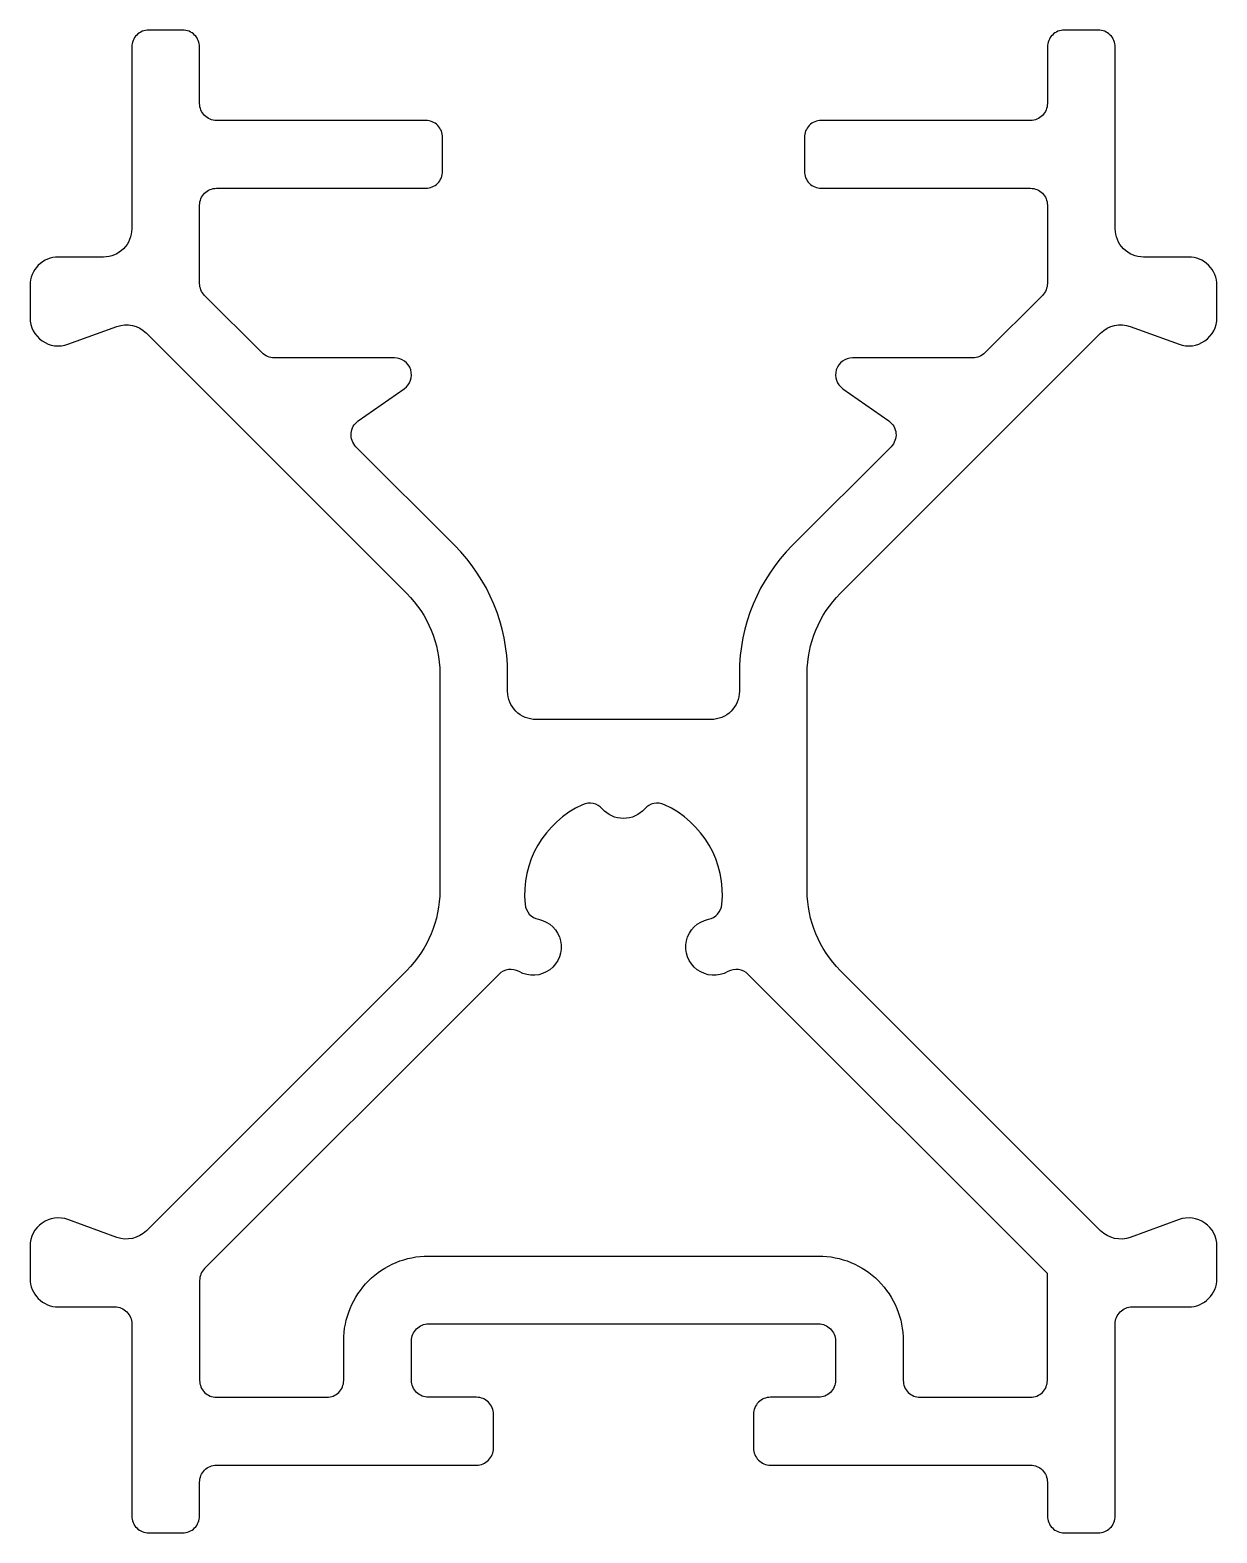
# Model space of a CAD drawing. Extents: x 1520.2 to 1541.2, y 196.5 to 223.1.
import ezdxf

# ---------------------------------------------------------------- set-up
doc = ezdxf.new("R2010")
doc.units = 0
doc.header["$LTSCALE"] = 15
doc.layers.get('0').update_dxf_attribs({"linetype": 'CONTINUOUS'})

msp = doc.modelspace()

# ---------------------------------------------------------------- linework, layer by layer
msp.add_lwpolyline([(1540.516, 202.002), (1539.654, 201.688, -0.291473), (1539.129, 201.805), (1534.523, 206.411, -0.198912), (1533.937, 207.825), (1533.937, 211.668, -0.198912), (1534.523, 213.082), (1539.129, 217.688, -0.291473), (1539.654, 217.805), (1540.516, 217.491, 0.520567), (1541.187, 217.961), (1541.187, 218.535, 0.414214), (1540.687, 219.035), (1539.887, 219.035, -0.414214), (1539.387, 219.535), (1539.387, 222.751, 0.414214), (1539.087, 223.051), (1538.487, 223.051, 0.414214), (1538.187, 222.751), (1538.187, 221.751, -0.414214), (1537.887, 221.451), (1534.187, 221.451, 0.414214), (1533.887, 221.151), (1533.887, 220.551, 0.414214), (1534.187, 220.251), (1537.887, 220.251, -0.414214), (1538.187, 219.951), (1538.187, 218.568, -0.198912), (1538.099, 218.356), (1537.082, 217.339, -0.198912), (1536.87, 217.251), (1534.739, 217.251, 0.73323), (1534.567, 216.705), (1535.381, 216.135, -0.466308), (1535.421, 215.677), (1533.674, 213.931, 0.198912), (1532.737, 211.668), (1532.737, 211.351, -0.414214), (1532.237, 210.851), (1529.137, 210.851, -0.414214), (1528.637, 211.351), (1528.637, 211.668, 0.198912), (1527.7, 213.931), (1525.954, 215.677, -0.466308), (1525.994, 216.135), (1526.808, 216.705, 0.73323), (1526.636, 217.251), (1524.504, 217.251, -0.198912), (1524.292, 217.339), (1523.275, 218.356, -0.198912), (1523.187, 218.568), (1523.187, 219.951, -0.414214), (1523.487, 220.251), (1527.187, 220.251, 0.414214), (1527.487, 220.551), (1527.487, 221.151, 0.414214), (1527.187, 221.451), (1523.487, 221.451, -0.414214), (1523.187, 221.751), (1523.187, 222.751, 0.414214), (1522.887, 223.051), (1522.287, 223.051, 0.414214), (1521.987, 222.751), (1521.987, 219.535, -0.414214), (1521.487, 219.035), (1520.687, 219.035, 0.414214), (1520.187, 218.535), (1520.187, 217.961, 0.520567), (1520.858, 217.491), (1521.721, 217.805, -0.291473), (1522.245, 217.688), (1526.851, 213.082, -0.198912), (1527.437, 211.668), (1527.437, 207.825, -0.198912), (1526.851, 206.411), (1522.245, 201.805, -0.291473), (1521.721, 201.688), (1520.858, 202.002, 0.520567), (1520.187, 201.532), (1520.187, 200.958, 0.414214), (1520.687, 200.458), (1521.687, 200.458, -0.414214), (1521.987, 200.158), (1521.987, 196.758, 0.414214), (1522.287, 196.458), (1522.887, 196.458, 0.414214), (1523.187, 196.758), (1523.187, 197.358, -0.414214), (1523.487, 197.658), (1528.087, 197.658, 0.414214), (1528.387, 197.958), (1528.387, 198.558, 0.414214), (1528.087, 198.858), (1527.237, 198.858, -0.414214), (1526.937, 199.158), (1526.937, 199.858, -0.414214), (1527.237, 200.158), (1534.137, 200.158, -0.414214), (1534.437, 199.858), (1534.437, 199.158, -0.414214), (1534.137, 198.858), (1533.287, 198.858, 0.414214), (1532.987, 198.558), (1532.987, 197.958, 0.414214), (1533.287, 197.658), (1537.887, 197.658, -0.414214), (1538.187, 197.358), (1538.187, 196.758, 0.414214), (1538.487, 196.458), (1539.087, 196.458, 0.414214), (1539.387, 196.758), (1539.387, 200.158, -0.414214), (1539.687, 200.458), (1540.687, 200.458, 0.414214), (1541.187, 200.958), (1541.187, 201.532, 0.520567), (1540.516, 202.002)], format="xyb")
msp.add_lwpolyline([(1525.737, 199.158), (1525.737, 199.858, -0.414214), (1527.237, 201.358), (1534.137, 201.358, -0.414214), (1535.637, 199.858), (1535.637, 199.158, 0.414214), (1535.937, 198.858), (1537.887, 198.858, 0.414214), (1538.187, 199.158), (1538.187, 201.049), (1532.895, 206.341, 0.33695), (1532.535, 206.39, -1.171057), (1532.19, 207.316, 0.329538), (1532.429, 207.581, 0.320861), (1531.411, 209.344, 0.329538), (1531.062, 209.27, -0.450835), (1530.312, 209.27, 0.329538), (1529.964, 209.344, 0.320861), (1528.945, 207.581, 0.329538), (1529.184, 207.316, -1.171057), (1528.839, 206.39, 0.33695), (1528.479, 206.341), (1523.275, 201.137, 0.198912), (1523.187, 200.925), (1523.187, 199.158, 0.414214), (1523.487, 198.858), (1525.437, 198.858, 0.414214)], format="xyb", close=True)

doc.saveas('drawing.dxf')
